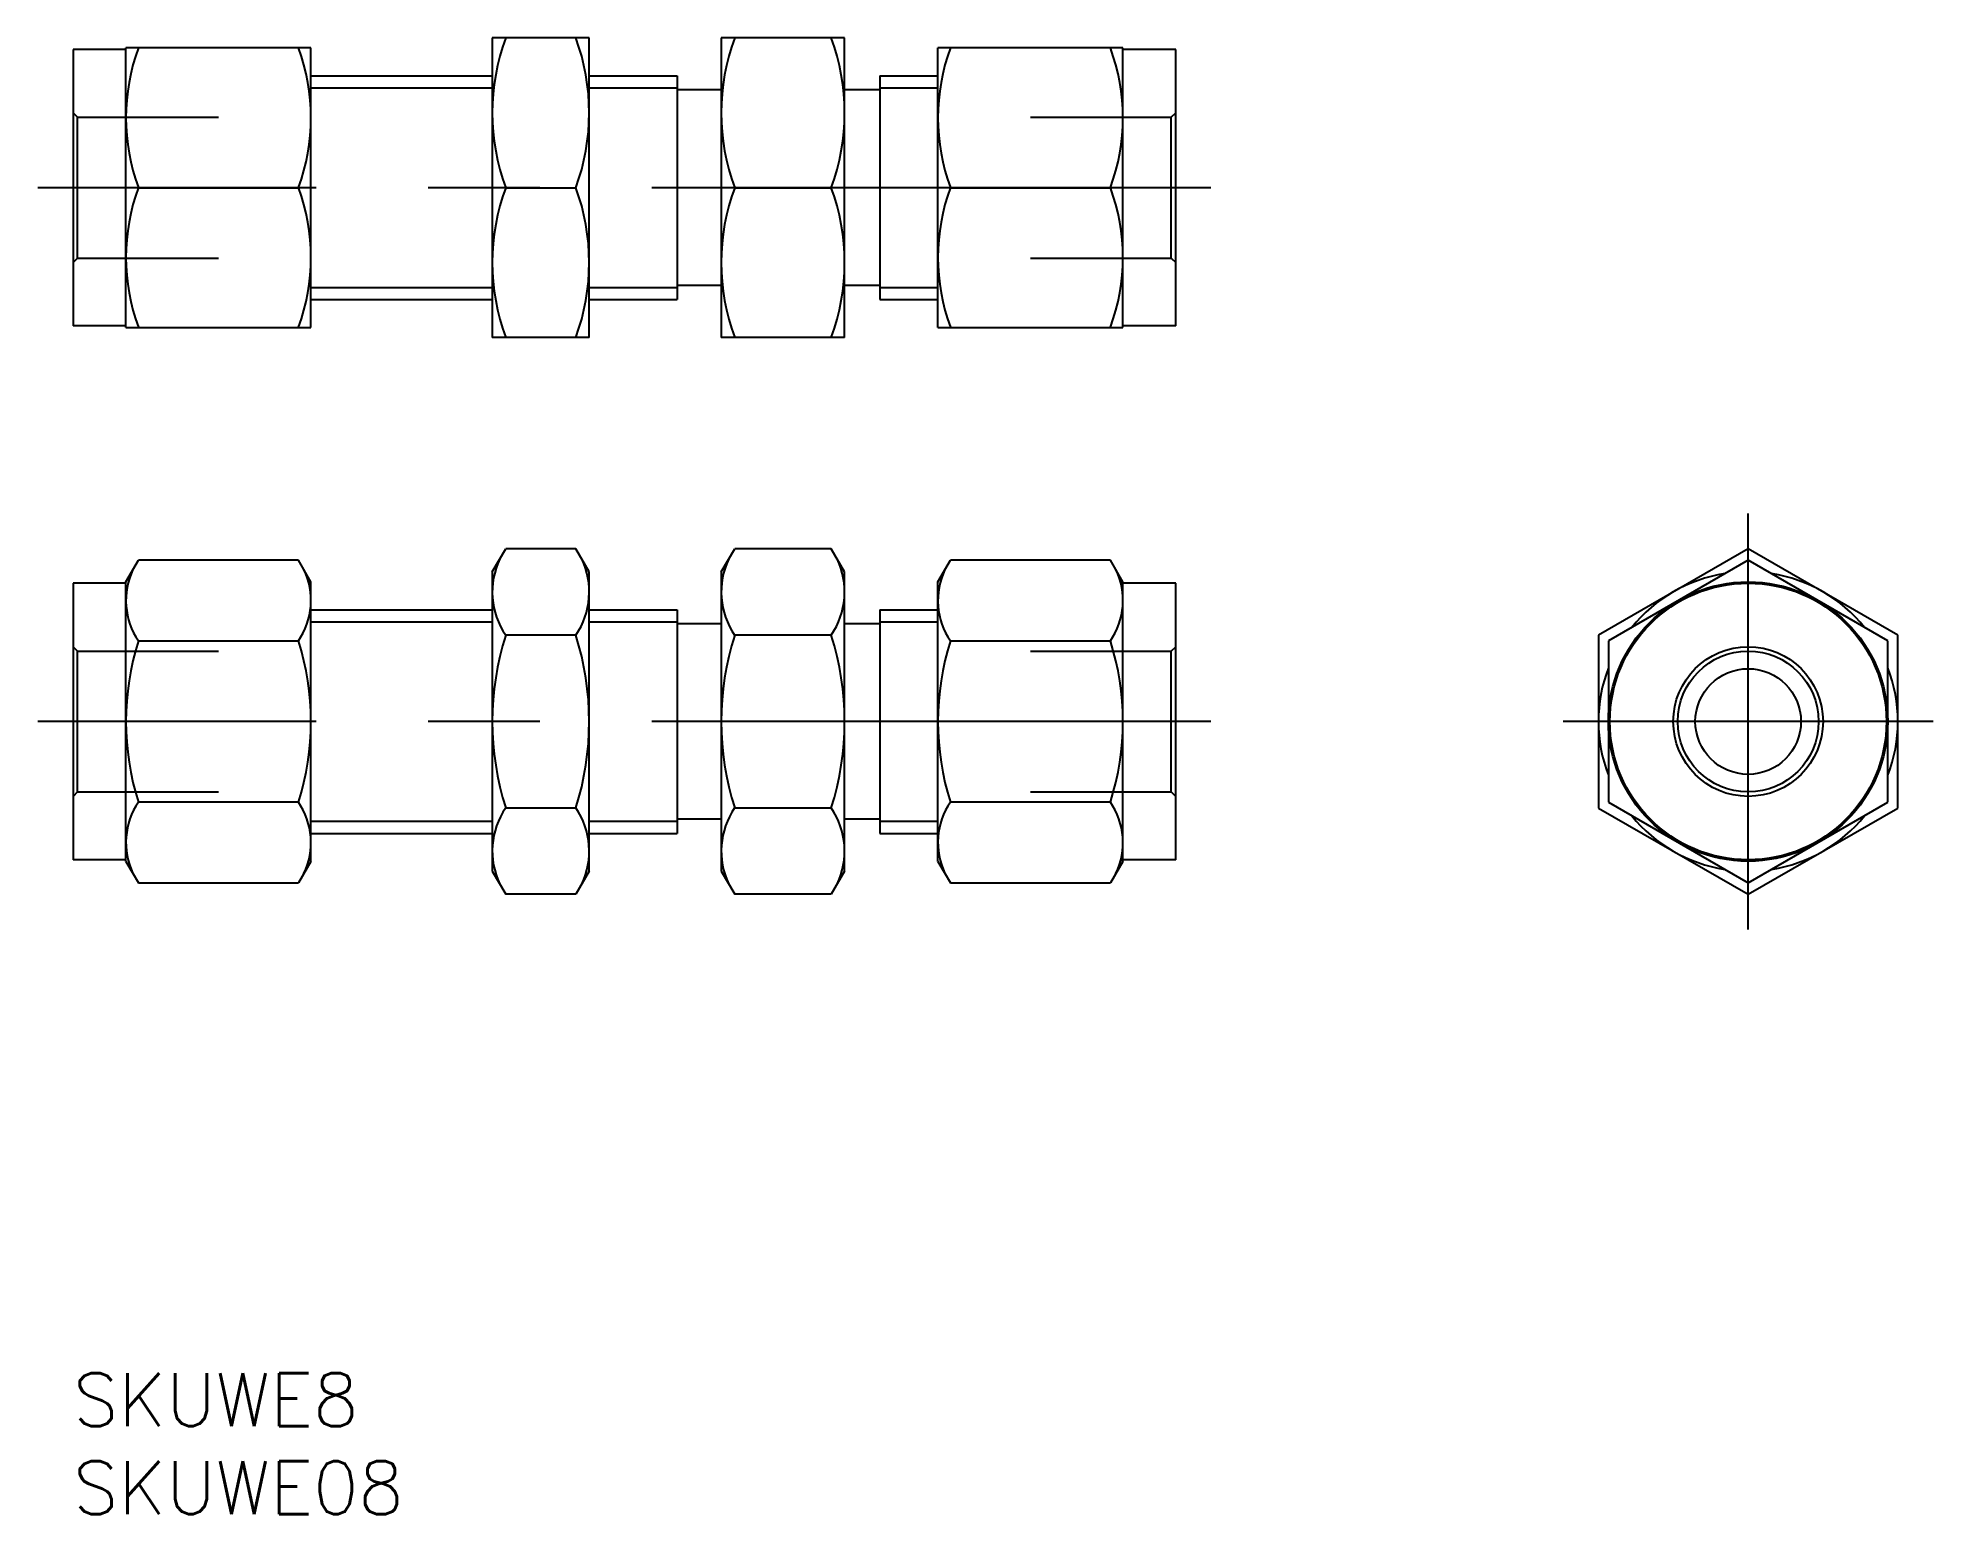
# Model space of a CAD drawing. Extents: x -2 to 106, y 0 to 84.
import ezdxf

# ---------------------------------------------------------------- set-up
doc = ezdxf.new("R2010")
doc.units = 0
doc.linetypes.add('CENTER', pattern=[50.8, 31.75, -6.35, 6.35, -6.35])
doc.linetypes.add('DASHED', pattern=[19.05, 12.7, -6.35])
doc.layers.get('0').update_dxf_attribs({"linetype": 'CONTINUOUS'})
doc.layers.add('CENTER', color=1, linetype='CENTER')
doc.styles.get("Standard").update_dxf_attribs({"font": 'txt.shx', "height": 3, "bigfont": 'bigfont.shx'})

msp = doc.modelspace()

# ---------------------------------------------------------------- linework, layer by layer
at = {"color": 7, "linetype": 'CONTINUOUS'}
for p, q in [((0, 83.16), (0, 67.46)), ((3, 83.16), (0, 83.16)), ((3, 67.38), (3, 83.25)), ((13.5, 83.25), (3, 83.25)), ((13.5, 67.38), (13.5, 83.25)), ((23.8, 83.81), (23.8, 66.81)), ((29.3, 83.81), (23.8, 83.81)), ((29.3, 66.81), (29.3, 83.81)), ((36.8, 83.81), (36.8, 66.81)), ((43.8, 83.81), (36.8, 83.81)), ((43.8, 66.81), (43.8, 83.81)), ((49.1, 67.38), (49.1, 83.25)), ((59.6, 83.25), (49.1, 83.25)), ((59.6, 67.38), (59.6, 83.25)), ((62.6, 83.16), (59.6, 83.16)), ((62.6, 67.46), (62.6, 83.16)), ((13.5, 81.66), (23.8, 81.66)), ((29.3, 81.66), (34.3, 81.66)), ((34.3, 81.66), (34.3, 68.96)), ((36.8, 80.86), (34.3, 80.86)), ((45.8, 80.86), (43.8, 80.86)), ((45.8, 81.66), (45.8, 68.96)), ((45.8, 81.66), (49.1, 81.66)), ((3.71, 75.31), (12.79, 75.31)), ((24.56, 75.31), (28.54, 75.31)), ((37.56, 75.31), (43.04, 75.31)), ((49.81, 75.31), (58.89, 75.31)), ((13.5, 68.96), (23.8, 68.96)), ((29.3, 68.96), (34.3, 68.96)), ((36.8, 69.76), (34.3, 69.76)), ((45.8, 69.76), (43.8, 69.76)), ((45.8, 68.96), (49.1, 68.96)), ((3, 67.46), (0, 67.46)), ((3, 67.38), (13.5, 67.38)), ((29.3, 66.81), (23.8, 66.81)), ((43.8, 66.81), (36.8, 66.81)), ((49.1, 67.38), (59.6, 67.38)), ((62.6, 67.46), (59.6, 67.46)), ((3, 52.93), (3.71, 54.16)), ((12.79, 54.16), (3.71, 54.16)), ((13.5, 52.93), (12.79, 54.16)), ((23.8, 53.5), (24.56, 54.81)), ((28.54, 54.81), (24.56, 54.81)), ((29.3, 53.5), (28.54, 54.81)), ((36.8, 53.5), (37.56, 54.81)), ((43.04, 54.81), (37.56, 54.81)), ((43.8, 53.5), (43.04, 54.81)), ((49.1, 52.93), (49.81, 54.16)), ((58.89, 54.16), (49.81, 54.16)), ((59.6, 52.93), (58.89, 54.16)), ((95.1, 54.81), (86.6, 49.91)), ((95.1, 54.16), (87.17, 49.58)), ((103.6, 49.91), (95.1, 54.81)), ((103.03, 49.58), (95.1, 54.16)), ((0, 52.85), (0, 37.15)), ((3, 52.85), (0, 52.85)), ((3, 37.06), (3, 52.93)), ((13.5, 37.06), (13.5, 52.93)), ((23.8, 53.5), (23.8, 36.5)), ((29.3, 36.5), (29.3, 53.5)), ((36.8, 53.5), (36.8, 36.5)), ((43.8, 36.5), (43.8, 53.5)), ((49.1, 37.06), (49.1, 52.93)), ((59.6, 37.06), (59.6, 52.93)), ((62.6, 52.85), (59.6, 52.85)), ((62.6, 37.15), (62.6, 52.85)), ((13.5, 51.35), (23.8, 51.35)), ((29.3, 51.35), (34.3, 51.35)), ((34.3, 51.35), (34.3, 38.65)), ((45.8, 51.35), (45.8, 38.65)), ((45.8, 51.35), (49.1, 51.35)), ((3.71, 49.58), (12.79, 49.58)), ((28.54, 49.91), (24.56, 49.91)), ((36.8, 50.55), (34.3, 50.55)), ((43.04, 49.91), (37.56, 49.91)), ((45.8, 50.55), (43.8, 50.55)), ((49.81, 49.58), (58.89, 49.58)), ((86.6, 49.91), (86.6, 40.09)), ((87.17, 49.58), (87.17, 40.42)), ((103.03, 40.42), (103.03, 49.58)), ((103.6, 40.09), (103.6, 49.91)), ((12.79, 40.42), (3.71, 40.42)), ((28.54, 40.09), (24.56, 40.09)), ((43.04, 40.09), (37.56, 40.09)), ((58.89, 40.42), (49.81, 40.42)), ((86.6, 40.09), (95.1, 35.19)), ((87.17, 40.42), (95.1, 35.84)), ((95.1, 35.84), (103.03, 40.42)), ((95.1, 35.19), (103.6, 40.09)), ((36.8, 39.45), (34.3, 39.45)), ((45.8, 39.45), (43.8, 39.45)), ((13.5, 38.65), (23.8, 38.65)), ((29.3, 38.65), (34.3, 38.65)), ((45.8, 38.65), (49.1, 38.65)), ((3, 37.15), (0, 37.15)), ((3, 37.06), (3.71, 35.84)), ((13.5, 37.06), (12.79, 35.84)), ((49.1, 37.06), (49.81, 35.84)), ((59.6, 37.06), (58.89, 35.84)), ((62.6, 37.15), (59.6, 37.15)), ((3.71, 35.84), (12.79, 35.84)), ((23.8, 36.5), (24.56, 35.19)), ((29.3, 36.5), (28.54, 35.19)), ((36.8, 36.5), (37.56, 35.19)), ((43.8, 36.5), (43.04, 35.19)), ((49.81, 35.84), (58.89, 35.84)), ((28.54, 35.19), (24.56, 35.19)), ((43.04, 35.19), (37.56, 35.19))]:
    msp.add_line(p, q, dxfattribs=at)
at = {"color": 3, "linetype": 'CONTINUOUS'}
for p, q in [((13.5, 80.98), (23.8, 80.98)), ((29.3, 80.98), (34.3, 80.98)), ((45.8, 80.98), (49.1, 80.98)), ((13.5, 69.65), (23.8, 69.65)), ((29.3, 69.65), (34.3, 69.65)), ((45.8, 69.65), (49.1, 69.65)), ((13.5, 50.66), (23.8, 50.66)), ((29.3, 50.66), (34.3, 50.66)), ((45.8, 50.66), (49.1, 50.66)), ((13.5, 39.34), (23.8, 39.34)), ((29.3, 39.34), (34.3, 39.34)), ((45.8, 39.34), (49.1, 39.34))]:
    msp.add_line(p, q, dxfattribs=at)
at = {"color": 3, "linetype": 'DASHED'}
for p, q in [((0.25, 79.31), (0, 79.56)), ((0.25, 79.31), (8.25, 79.31)), ((0.25, 71.31), (0.25, 79.31)), ((54.35, 79.31), (62.35, 79.31)), ((62.35, 79.31), (62.6, 79.56)), ((62.35, 71.31), (62.35, 79.31)), ((0.25, 71.31), (0, 71.06)), ((0.25, 71.31), (8.25, 71.31)), ((54.35, 71.31), (62.35, 71.31)), ((62.35, 71.31), (62.6, 71.06)), ((0.25, 49), (0, 49.25)), ((0.25, 49), (8.25, 49)), ((0.25, 41), (0.25, 49)), ((54.35, 49), (62.35, 49)), ((62.35, 49), (62.6, 49.25)), ((62.35, 41), (62.35, 49)), ((0.25, 41), (0, 40.75)), ((0.25, 41), (8.25, 41)), ((54.35, 41), (62.35, 41)), ((62.35, 41), (62.6, 40.75))]:
    msp.add_line(p, q, dxfattribs=at)
at = {"color": 7, "linetype": 'CONTINUOUS'}
for radius in [7.93, 7.85, 4.25, 4, 3]:
    msp.add_circle((95.1, 45), radius, dxfattribs=at)
for centre, radius, start, end in [((14.46, 79.28), 11.46, 159.7438, 200.2562), ((2.04, 79.28), 11.46, 339.7438, 20.2562), ((36.08, 79.56), 12.28, 159.7438, 200.2562), ((17.02, 79.56), 12.28, 339.7438, 20.2562), ((49.08, 79.56), 12.28, 159.7438, 200.2562), ((31.52, 79.56), 12.28, 339.7438, 20.2562), ((60.56, 79.28), 11.46, 159.7438, 200.2562), ((48.14, 79.28), 11.46, 339.7438, 20.2562), ((14.46, 71.35), 11.46, 159.7438, 200.2562), ((2.04, 71.35), 11.46, 339.7438, 20.2562), ((36.08, 71.06), 12.28, 159.7438, 200.2562), ((17.02, 71.06), 12.28, 339.7438, 20.2562), ((49.08, 71.06), 12.28, 159.7438, 200.2562), ((31.52, 71.06), 12.28, 339.7438, 20.2562), ((60.56, 71.35), 11.46, 159.7438, 200.2562), ((48.14, 71.35), 11.46, 339.7438, 20.2562), ((28.14, 52.36), 4.34, 154.3842, 214.3842), ((24.96, 52.36), 4.34, 325.6158, 25.6158), ((41.14, 52.36), 4.34, 154.3842, 214.3842), ((39.46, 52.36), 4.34, 325.6158, 25.6158), ((7.06, 51.87), 4.06, 154.3842, 214.3842), ((9.44, 51.87), 4.06, 325.6158, 25.6158), ((53.16, 51.87), 4.06, 154.3842, 214.3842), ((55.54, 51.87), 4.06, 325.6158, 25.6158), ((95.1, 45), 8.5, 98.9918, 141.0082), ((95.1, 45), 8.5, 38.9918, 81.0082), ((18.16, 45), 15.16, 162.412, 197.588), ((-1.66, 45), 15.16, 342.412, 17.588), ((40.04, 45), 16.24, 162.412, 197.588), ((13.06, 45), 16.24, 342.412, 17.588), ((53.04, 45), 16.24, 162.412, 197.588), ((27.56, 45), 16.24, 342.412, 17.588), ((64.26, 45), 15.16, 162.412, 197.588), ((44.44, 45), 15.16, 342.412, 17.588), ((95.1, 45), 8.5, 158.9918, 201.0082), ((95.1, 45), 8.5, 338.9918, 21.0082), ((7.06, 38.13), 4.06, 145.6158, 205.6158), ((9.44, 38.13), 4.06, 334.3842, 34.3842), ((28.14, 37.64), 4.34, 145.6158, 205.6158), ((24.96, 37.64), 4.34, 334.3842, 34.3842), ((41.14, 37.64), 4.34, 145.6158, 205.6158), ((39.46, 37.64), 4.34, 334.3842, 34.3842), ((53.16, 38.13), 4.06, 145.6158, 205.6158), ((55.54, 38.13), 4.06, 334.3842, 34.3842), ((95.1, 45), 8.5, 218.9918, 261.0082), ((95.1, 45), 8.5, 278.9918, 321.0082)]:
    msp.add_arc(centre, radius, start, end, dxfattribs=at)
at = {"layer": 'CENTER', "color": 1, "linetype": 'CENTER'}
for p, q in [((64.6, 75.31), (-2, 75.31)), ((95.1, 33.19), (95.1, 56.81)), ((64.6, 45), (-2, 45)), ((105.6, 45), (84.6, 45))]:
    msp.add_line(p, q, dxfattribs=at)

# ---------------------------------------------------------------- texts
at = {"color": 7, "linetype": 'CONTINUOUS'}
for s, p in [('SKUWE8', (0, 5)), ('SKUWE08', (0, 0))]:
    msp.add_text(s, height=3, dxfattribs=at).set_placement(p)

doc.saveas('drawing.dxf')
